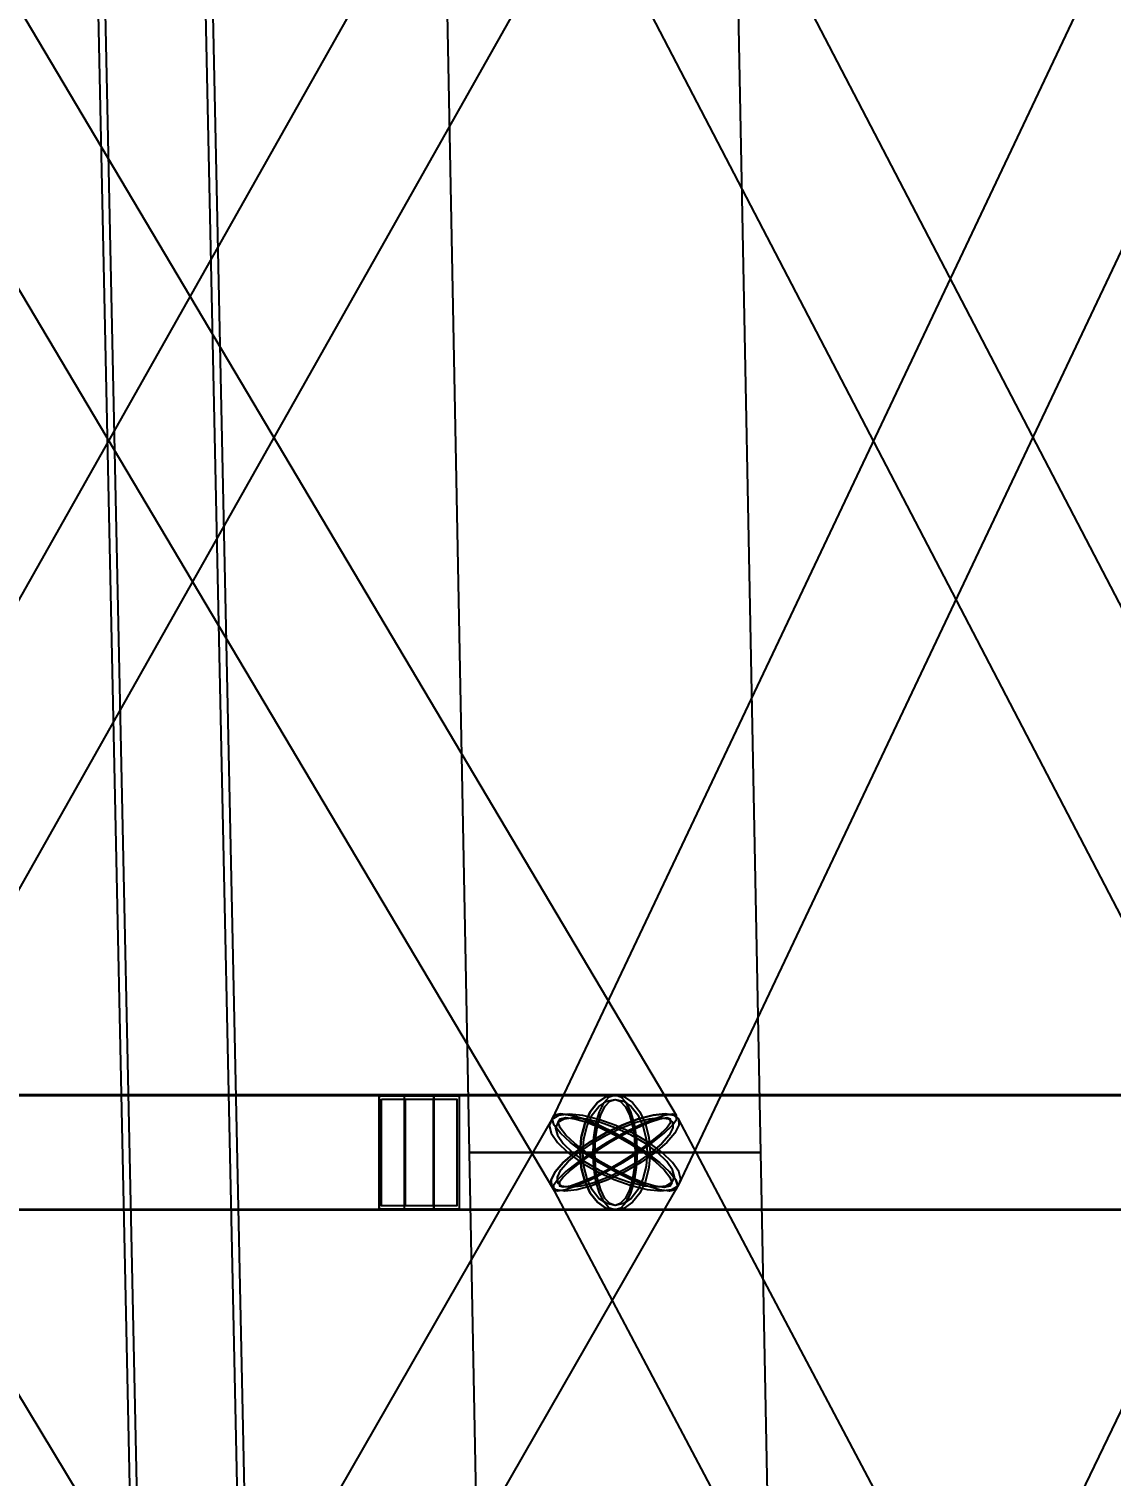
# Model space of a CAD drawing. Header units: millimetres. Extents: x -123812 to 252100, y -3000 to 639000.
# Drawn here: x 3984 to 7809, y 413857 to 418969 of the extents above; entities that cross this region are included whole.
import ezdxf

# ---------------------------------------------------------------- set-up
doc = ezdxf.new("R2010")
doc.units = ezdxf.units.MM
doc.layers.add('D-STR-DIM', color=7, linetype='Continuous', lineweight=13)
doc.layers.add('D-STR-STRC', color=7, linetype='Continuous', lineweight=25)
doc.styles.add('OpenSansCondensed-Light', font='OpenSansCondensed-Light.ttf')
doc.styles.add('TOWER_UNICODE', font='Arial Unicode.ttf')
doc.dimstyles.new('EZDXF', dxfattribs={"dimtxt": 0.25, "dimasz": 0.175, "dimexe": 0.375, "dimexo": 0.125, "dimgap": 0.1, "dimtad": 1, "dimlfac": 100, "dimzin": 12, "dimdsep": 46, "dimtxsty": 'OpenSansCondensed-Light', "dimblk": 'ARCHTICK', "dimcen": 2.5, "dimazin": 3, "dimtfac": 0.5, "dimtmove": 2, "dimatfit": 3})

# ---------------------------------------------------------------- blocks, each defined once
blk = doc.blocks.new('_ARCHTICK')
at = {"color": 0, "linetype": 'BYBLOCK', "const_width": 0.15}
blk.add_lwpolyline([(-0.5, -0.5), (0.5, 0.5)], dxfattribs=at)

msp = doc.modelspace()

# ---------------------------------------------------------------- linework, layer by layer
at = {"layer": 'D-STR-STRC'}
for points in [[(4101.4, 424995.9), (4633.8, 399995.9), (4640.7, 399985.1), (4661, 399975.4), (4693.3, 399967.4), (4735.4, 399961.6), (4784.4, 399958.4), (4837, 399958), (4889.5, 399960.5), (4938.5, 399965.7), (4980.6, 399973.2), (5012.9, 399982.6), (5033.2, 399993.1), (5040.1, 400004.1), (4507.7, 425004.1)], [(2866.4, 419869.5), (5837.7, 414869.5), (5852.2, 414864.8), (5880.5, 414869.5), (5920.7, 414883), (5970.2, 414904.4), (6025.4, 414932.4), (6082.7, 414965), (6138.2, 415000), (6188, 415035), (6228.8, 415067.6), (6257.8, 415095.6), (6273, 415117), (6273.4, 415130.5), (3302.1, 420130.5)], [(5742.8, 420130.5), (2919.1, 415130.5), (2911.5, 415117), (2919.1, 415095.6), (2941.5, 415067.6), (2976.9, 415035), (3023.2, 415000), (3077, 414965), (3134.7, 414932.4), (3192.5, 414904.4), (3246.3, 414883), (3292.4, 414869.5), (3327.9, 414864.8), (3350.1, 414869.5), (6173.8, 419869.5)], [(5732.9, 419883), (8338.4, 414883), (8354.9, 414869.5), (8385.5, 414864.8), (8428.3, 414869.5), (8480.4, 414883), (8538.1, 414904.4), (8597.6, 414932.4), (8654.8, 414965), (8705.8, 415000), (8747.1, 415035), (8776, 415067.6), (8790.3, 415095.6), (8789.3, 415117), (6183.8, 420117)], [(8202.5, 420117), (5831.7, 415117), (5822.9, 415095.6), (5830.1, 415067.6), (5852.5, 415035), (5888.9, 415000), (5936.5, 414965), (5992.3, 414932.4), (6052.4, 414904.4), (6112.7, 414883), (6169.1, 414869.5), (6217.8, 414864.8), (6255.4, 414869.5), (6279.4, 414883), (8650.2, 419883)], [(3134.6, 414796.8), (6055.6, 414796.8), (6075.7, 414803.7), (6094.4, 414824), (6110.5, 414856.3), (6122.9, 414898.4), (6130.7, 414947.4), (6133.3, 415000), (6130.7, 415052.6), (6122.9, 415101.6), (6110.5, 415143.7), (6094.4, 415176), (6075.7, 415196.3), (6055.6, 415203.2), (3134.6, 415203.2)], [(3134.6, 414796.8), (6055.6, 414796.8), (6075.7, 414803.7), (6094.4, 414824), (6110.5, 414856.3), (6122.9, 414898.4), (6130.7, 414947.4), (6133.3, 415000), (6130.7, 415052.6), (6122.9, 415101.6), (6110.5, 415143.7), (6094.4, 415176), (6075.7, 415196.3), (6055.6, 415203.2), (3134.6, 415203.2)], [(8563.8, 415203.2), (6055.6, 415203.2), (6023.5, 415196.3), (5993.7, 415176), (5968.1, 415143.7), (5948.4, 415101.6), (5936.1, 415052.6), (5931.9, 415000), (5936.1, 414947.4), (5948.4, 414898.4), (5968.1, 414856.3), (5993.7, 414824), (6023.5, 414803.7), (6055.6, 414796.8), (8563.8, 414796.8)], [(8563.8, 415203.2), (6055.6, 415203.2), (6023.5, 415196.3), (5993.7, 415176), (5968.1, 415143.7), (5948.4, 415101.6), (5936.1, 415052.6), (5931.9, 415000), (5936.1, 414947.4), (5948.4, 414898.4), (5968.1, 414856.3), (5993.7, 414824), (6023.5, 414803.7), (6055.6, 414796.8), (8563.8, 414796.8)], [(2917.7, 414868), (5935.9, 409868), (5950.4, 409863.3), (5978.8, 409868), (6019, 409881.6), (6068.3, 409903.3), (6123.3, 409931.6), (6180.4, 409964.6), (6235.6, 410000), (6285.2, 410035.4), (6325.7, 410068.4), (6354.5, 410096.7), (6369.5, 410118.4), (6369.7, 410132), (3351.5, 415132)], [(3399.6, 409868), (6270.2, 414868), (6277.8, 414881.6), (6270.3, 414903.3), (6248.1, 414931.6), (6212.8, 414964.6), (6166.7, 415000), (6113.1, 415035.4), (6055.6, 415068.4), (5998.1, 415096.7), (5944.5, 415118.4), (5898.4, 415132), (5863.1, 415136.7), (5840.9, 415132), (2970.2, 410132)], [(8926.1, 410118.4), (6280.3, 415118.4), (6263.7, 415132), (6233, 415136.7), (6190.1, 415132), (6138.1, 415118.4), (6080.5, 415096.7), (6021.1, 415068.4), (5964.1, 415035.4), (5913.4, 415000), (5872.3, 414964.6), (5843.7, 414931.6), (5829.6, 414903.3), (5830.8, 414881.6), (8476.6, 409881.6)], [(6376, 409881.6), (8787.1, 414881.6), (8795.9, 414903.3), (8788.9, 414931.6), (8766.5, 414964.6), (8730.4, 415000), (8682.8, 415035.4), (8627.2, 415068.4), (8567.3, 415096.7), (8507.1, 415118.4), (8450.8, 415132), (8402.2, 415136.7), (8364.6, 415132), (8340.6, 415118.4), (5929.5, 410118.4)]]:
    msp.add_lwpolyline(points, dxfattribs=at)
for points in [[(4126.8, 425000), (4659.2, 400000), (5014.8, 400000), (4482.4, 425000)], [(4126.8, 425000), (4659.2, 400000), (5014.8, 400000), (4482.4, 425000)], [(5443.1, 420000), (5539.9, 415000), (6571.3, 415000), (6473.6, 420000)], [(5443.1, 420000), (5539.9, 415000), (6571.3, 415000), (6473.6, 420000)], [(-51.8, 414800), (5415.6, 414800), (5415.6, 415200), (-51.8, 415200)], [(-51.8, 414800), (5415.6, 414800), (5415.6, 415200), (-51.8, 415200)], [(5222.4, 414800), (9431.9, 414800), (9431.9, 415200), (5222.4, 415200)], [(5222.4, 415200), (5505.3, 415200), (5505.3, 414800), (5222.4, 414800)], [(5222.4, 414800), (9431.9, 414800), (9431.9, 415200), (5222.4, 415200)], [(5222.4, 415200), (5505.3, 415200), (5505.3, 414800), (5222.4, 414800)], [(5230.9, 415188), (5496.8, 415188), (5496.8, 414812), (5230.9, 414812)], [(5230.9, 415188), (5496.8, 415188), (5496.8, 414812), (5230.9, 414812)], [(5312.1, 415200), (5415.6, 415200), (5415.6, 414800), (5312.1, 414800)], [(5312.1, 415200), (5415.6, 415200), (5415.6, 414800), (5312.1, 414800)], [(5315.2, 415188), (5412.5, 415188), (5412.5, 414812), (5315.2, 414812)], [(5315.2, 415188), (5412.5, 415188), (5412.5, 414812), (5315.2, 414812)], [(6179.3, 415000), (6175, 414947.4), (6162.7, 414898.4), (6143, 414856.3), (6117.4, 414824), (6087.6, 414803.7), (6055.6, 414796.8), (6023.5, 414803.7), (5993.7, 414824), (5968.1, 414856.3), (5948.4, 414898.4), (5936.1, 414947.4), (5931.9, 415000), (5936.1, 415052.6), (5948.4, 415101.6), (5968.1, 415143.7), (5993.7, 415176), (6023.5, 415196.3), (6055.6, 415203.2), (6087.6, 415196.3), (6117.4, 415176), (6143, 415143.7), (6162.7, 415101.6), (6175, 415052.6)], [(6179.3, 415000), (6175, 414947.4), (6162.7, 414898.4), (6143, 414856.3), (6117.4, 414824), (6087.6, 414803.7), (6055.6, 414796.8), (6023.5, 414803.7), (5993.7, 414824), (5968.1, 414856.3), (5948.4, 414898.4), (5936.1, 414947.4), (5931.9, 415000), (5936.1, 415052.6), (5948.4, 415101.6), (5968.1, 415143.7), (5993.7, 415176), (6023.5, 415196.3), (6055.6, 415203.2), (6087.6, 415196.3), (6117.4, 415176), (6143, 415143.7), (6162.7, 415101.6), (6175, 415052.6)], [(6169.5, 415000), (6165.6, 414951.5), (6154.2, 414906.4), (6136.1, 414867.6), (6112.5, 414837.9), (6085.1, 414819.2), (6055.6, 414812.8), (6026.1, 414819.2), (5998.6, 414837.9), (5975, 414867.6), (5956.9, 414906.4), (5945.5, 414951.5), (5941.6, 415000), (5945.5, 415048.5), (5956.9, 415093.6), (5975, 415132.4), (5998.6, 415162.1), (6026.1, 415180.8), (6055.6, 415187.2), (6085.1, 415180.8), (6112.5, 415162.1), (6136.1, 415132.4), (6154.2, 415093.6), (6165.6, 415048.5)], [(6169.5, 415000), (6165.6, 414951.5), (6154.2, 414906.4), (6136.1, 414867.6), (6112.5, 414837.9), (6085.1, 414819.2), (6055.6, 414812.8), (6026.1, 414819.2), (5998.6, 414837.9), (5975, 414867.6), (5956.9, 414906.4), (5945.5, 414951.5), (5941.6, 415000), (5945.5, 415048.5), (5956.9, 415093.6), (5975, 415132.4), (5998.6, 415162.1), (6026.1, 415180.8), (6055.6, 415187.2), (6085.1, 415180.8), (6112.5, 415162.1), (6136.1, 415132.4), (6154.2, 415093.6), (6165.6, 415048.5)], [(6133.3, 415000), (6130.7, 414947.4), (6122.9, 414898.4), (6110.5, 414856.3), (6094.4, 414824), (6075.7, 414803.7), (6055.6, 414796.8), (6035.4, 414803.7), (6016.7, 414824), (6000.6, 414856.3), (5988.2, 414898.4), (5980.4, 414947.4), (5977.8, 415000), (5980.4, 415052.6), (5988.2, 415101.6), (6000.6, 415143.7), (6016.7, 415176), (6035.4, 415196.3), (6055.6, 415203.2), (6075.7, 415196.3), (6094.4, 415176), (6110.5, 415143.7), (6122.9, 415101.6), (6130.7, 415052.6)], [(6133.3, 415000), (6130.7, 414947.4), (6122.9, 414898.4), (6110.5, 414856.3), (6094.4, 414824), (6075.7, 414803.7), (6055.6, 414796.8), (6035.4, 414803.7), (6016.7, 414824), (6000.6, 414856.3), (5988.2, 414898.4), (5980.4, 414947.4), (5977.8, 415000), (5980.4, 415052.6), (5988.2, 415101.6), (6000.6, 415143.7), (6016.7, 415176), (6035.4, 415196.3), (6055.6, 415203.2), (6075.7, 415196.3), (6094.4, 415176), (6110.5, 415143.7), (6122.9, 415101.6), (6130.7, 415052.6)], [(6127.2, 415000), (6124.8, 414951.5), (6117.6, 414906.4), (6106.2, 414867.6), (6091.4, 414837.9), (6074.1, 414819.2), (6055.6, 414812.8), (6037, 414819.2), (6019.7, 414837.9), (6004.9, 414867.6), (5993.5, 414906.4), (5986.4, 414951.5), (5983.9, 415000), (5986.4, 415048.5), (5993.5, 415093.6), (6004.9, 415132.4), (6019.7, 415162.1), (6037, 415180.8), (6055.6, 415187.2), (6074.1, 415180.8), (6091.4, 415162.1), (6106.2, 415132.4), (6117.6, 415093.6), (6124.8, 415048.5)], [(6127.2, 415000), (6124.8, 414951.5), (6117.6, 414906.4), (6106.2, 414867.6), (6091.4, 414837.9), (6074.1, 414819.2), (6055.6, 414812.8), (6037, 414819.2), (6019.7, 414837.9), (6004.9, 414867.6), (5993.5, 414906.4), (5986.4, 414951.5), (5983.9, 415000), (5986.4, 415048.5), (5993.5, 415093.6), (6004.9, 415132.4), (6019.7, 415162.1), (6037, 415180.8), (6055.6, 415187.2), (6074.1, 415180.8), (6091.4, 415162.1), (6106.2, 415132.4), (6117.6, 415093.6), (6124.8, 415048.5)], [(5888.9, 415000), (5936.5, 414965), (5992.3, 414932.4), (6052.4, 414904.4), (6112.7, 414883), (6169.1, 414869.5), (6217.8, 414864.8), (6255.4, 414869.5), (6279.4, 414883), (6288.2, 414904.4), (6281.1, 414932.4), (6258.6, 414965), (6222.3, 415000), (6174.6, 415035), (6118.8, 415067.6), (6058.7, 415095.6), (5998.4, 415117), (5942, 415130.5), (5893.3, 415135.2), (5855.7, 415130.5), (5831.7, 415117), (5822.9, 415095.6), (5830.1, 415067.6), (5852.5, 415035)], [(6197.7, 415000), (6147, 414964.6), (6090, 414931.6), (6030.7, 414903.3), (5973, 414881.6), (5921, 414868), (5878.2, 414863.3), (5847.4, 414868), (5830.8, 414881.6), (5829.6, 414903.3), (5843.7, 414931.6), (5872.3, 414964.6), (5913.4, 415000), (5964.1, 415035.4), (6021.1, 415068.4), (6080.5, 415096.7), (6138.1, 415118.4), (6190.1, 415132), (6233, 415136.7), (6263.7, 415132), (6280.3, 415118.4), (6281.5, 415096.7), (6267.4, 415068.4), (6238.8, 415035.4)], [(6166.7, 415000), (6212.8, 414964.6), (6248.1, 414931.6), (6270.3, 414903.3), (6277.8, 414881.6), (6270.2, 414868), (6248, 414863.3), (6212.7, 414868), (6166.6, 414881.6), (6113, 414903.3), (6055.5, 414931.6), (5998, 414964.6), (5944.4, 415000), (5898.3, 415035.4), (5863, 415068.4), (5840.8, 415096.7), (5833.3, 415118.4), (5840.9, 415132), (5863.1, 415136.7), (5898.4, 415132), (5944.5, 415118.4), (5998.1, 415096.7), (6055.6, 415068.4), (6113.1, 415035.4)], [(5972.9, 415000), (5923.1, 414965), (5882.3, 414932.4), (5853.3, 414904.4), (5838.1, 414883), (5837.7, 414869.5), (5852.2, 414864.8), (5880.5, 414869.5), (5920.7, 414883), (5970.2, 414904.4), (6025.4, 414932.4), (6082.7, 414965), (6138.2, 415000), (6188, 415035), (6228.8, 415067.6), (6257.8, 415095.6), (6273, 415117), (6273.4, 415130.5), (6258.9, 415135.2), (6230.6, 415130.5), (6190.4, 415117), (6140.9, 415095.6), (6085.7, 415067.6), (6028.4, 415035)], [(5905.3, 415000), (5948.2, 414968.5), (5998.5, 414939.1), (6052.7, 414913.8), (6107.1, 414894.5), (6158, 414882.3), (6201.8, 414878.2), (6235.8, 414882.3), (6257.4, 414894.5), (6265.3, 414913.8), (6258.9, 414939.1), (6238.6, 414968.5), (6205.8, 415000), (6162.9, 415031.5), (6112.6, 415060.9), (6058.4, 415086.2), (6004, 415105.5), (5953.1, 415117.7), (5909.3, 415121.8), (5875.3, 415117.7), (5853.7, 415105.5), (5845.8, 415086.2), (5852.3, 415060.9), (5872.5, 415031.5)], [(6183.7, 415000), (6138, 414968.1), (6086.6, 414938.4), (6033.1, 414912.9), (5981.1, 414893.3), (5934.2, 414881), (5895.6, 414876.8), (5867.9, 414881), (5853, 414893.3), (5851.8, 414912.9), (5864.6, 414938.4), (5890.3, 414968.1), (5927.4, 415000), (5973.1, 415031.9), (6024.5, 415061.6), (6078, 415087.1), (6130, 415106.7), (6176.9, 415119), (6215.5, 415123.2), (6243.2, 415119), (6258.2, 415106.7), (6259.3, 415087.1), (6246.5, 415061.6), (6220.8, 415031.9)], [(6155.8, 415000), (6197.3, 414968.1), (6229.1, 414938.4), (6249.1, 414912.9), (6256, 414893.3), (6249.1, 414881), (6229.1, 414876.8), (6197.2, 414881), (6155.7, 414893.3), (6107.4, 414912.9), (6055.5, 414938.4), (6003.6, 414968.1), (5955.3, 415000), (5913.8, 415031.9), (5882, 415061.6), (5862, 415087.1), (5855.2, 415106.7), (5862, 415119), (5882, 415123.2), (5913.9, 415119), (5955.4, 415106.7), (6003.7, 415087.1), (6055.6, 415061.6), (6107.5, 415031.9)], [(5981.1, 415000), (5936.2, 414968.5), (5899.4, 414939.1), (5873.2, 414913.8), (5859.5, 414894.5), (5859.2, 414882.3), (5872.2, 414878.2), (5897.7, 414882.3), (5934, 414894.5), (5978.6, 414913.8), (6028.4, 414939.1), (6080.1, 414968.5), (6130, 415000), (6175, 415031.5), (6211.7, 415060.9), (6237.9, 415086.2), (6251.6, 415105.5), (6251.9, 415117.7), (6238.9, 415121.8), (6213.4, 415117.7), (6177.1, 415105.5), (6132.5, 415086.2), (6082.7, 415060.9), (6031.1, 415031.5)], [(5539.9, 415000), (5636.6, 410000), (6669, 410000), (6571.3, 415000)], [(6571.3, 415000), (6553.7, 415000), (6502.2, 415000), (6420.2, 415000), (6313.4, 415000), (6189, 415000), (6055.6, 415000), (5922.1, 415000), (5797.7, 415000), (5690.9, 415000), (5608.9, 415000), (5557.4, 415000), (5539.9, 415000), (5557.4, 415000), (5608.9, 415000), (5690.9, 415000), (5797.7, 415000), (5922.1, 415000), (6055.6, 415000), (6189, 415000), (6313.4, 415000), (6420.2, 415000), (6502.2, 415000), (6553.7, 415000)], [(5539.9, 415000), (5636.6, 410000), (6669, 410000), (6571.3, 415000)], [(6571.3, 415000), (6553.7, 415000), (6502.2, 415000), (6420.2, 415000), (6313.4, 415000), (6189, 415000), (6055.6, 415000), (5922.1, 415000), (5797.7, 415000), (5690.9, 415000), (5608.9, 415000), (5557.4, 415000), (5539.9, 415000), (5557.4, 415000), (5608.9, 415000), (5690.9, 415000), (5797.7, 415000), (5922.1, 415000), (6055.6, 415000), (6189, 415000), (6313.4, 415000), (6420.2, 415000), (6502.2, 415000), (6553.7, 415000)]]:
    msp.add_lwpolyline(points, close=True, dxfattribs=at)

# ---------------------------------------------------------------- dimensions: what is measured, and where the dimension line sits
at = {"layer": 'D-STR-DIM'}
msp.add_linear_dim(base=(187000, 0), p1=(0, 0), p2=(0, 450000), angle=90, dimstyle='EZDXF', override={"dimtxt": 8400, "dimasz": 3750, "dimexe": 2100, "dimexo": 1800, "dimgap": 2100, "dimtad": 1, "dimdec": 0, "dimlfac": 1, "dimlunit": 2, "dimtxsty": 'TOWER_UNICODE', "dimclrd": 7, "dimclre": 7, "dimclrt": 7}, dxfattribs=at).render()

doc.saveas('drawing.dxf')
